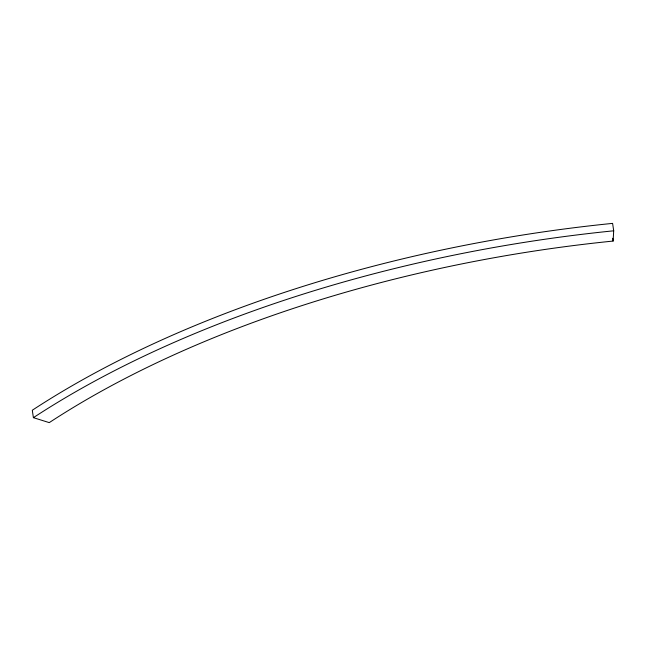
<?xml version="1.0" encoding="UTF-8"?>
<svg xmlns="http://www.w3.org/2000/svg" width="646" height="646" viewBox="0 0 646 646"><rect width="100%" height="100%" fill="white"/><g stroke="black" fill="none" stroke-linecap="round" stroke-linejoin="round"><path stroke-width="0.97" d="M613.102 241.063L613.7 230.808L612.602 223.379A754.31 356.455 -8.4 0 0 32.3 410.234L33.398 417.663L49.249 422.621A732.935 346.353 -8.4 0 1 613.102 241.063L612.691 238.277M33.398 417.663A754.31 356.455 -8.4 0 1 613.7 230.808"/></g></svg>
